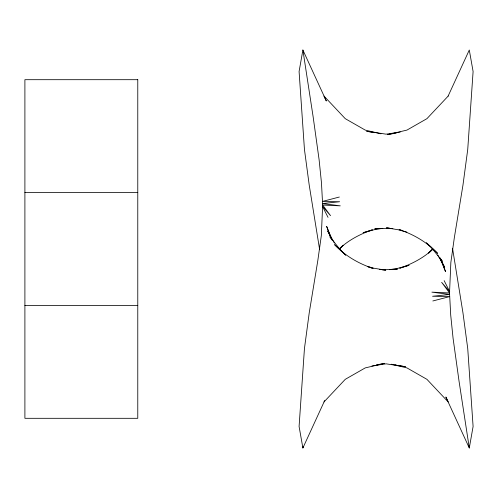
<?xml version="1.0" encoding="UTF-8"?>
<svg xmlns="http://www.w3.org/2000/svg" width="498" height="498" viewBox="0 0 498 498"><rect width="100%" height="100%" fill="white"/><g stroke="black" fill="none" stroke-linecap="round" stroke-linejoin="round"><path stroke-width="0.75" d="M319.648 249.747L309.227 185.163L304.446 149.462L299.086 71.519L302.89 50.012L313.149 116.887L319.106 159.715L321.471 182.847L322.66 205.033L321.335 235.529L317.824 260.51L309.227 312.837L304.446 348.538L299.086 426.481L302.89 447.988L303.133 446.463M391.223 364.206L406.947 367.904L426.923 379.333L448.237 401.979L445.866 397.006L469.29 447.988L473.1 426.481L467.734 348.538L462.959 312.837L452.533 248.253M448.113 96.108L469.29 50.012L473.1 71.519L467.734 149.462L462.959 185.163L454.363 237.49L450.852 262.471L449.526 292.967L450.715 315.153L453.074 338.285L459.032 381.113L469.29 447.988M302.89 447.988L324.715 400.498M339.406 249.305L342.991 245.377M432.774 248.695L428.629 253.14L432.557 249.392M448.237 96.021L426.923 118.667L406.947 130.096L387.481 134.672L396.483 132.966M323.949 401.979L345.257 379.333L365.239 367.904L384.705 363.328L376.451 364.891M339.63 248.533C348.961 239.887 360.452 233.948 372.411 229.815L363.135 232.709L374.191 229.727L382.85 228.302M432.557 249.467C423.225 258.113 411.728 264.052 399.77 268.185L401.923 267.551M339.63 248.608L342.991 245.439M403.349 267.096L409.045 265.291L397.995 268.273L389.336 269.698M339.343 197.027L322.424 201.429L339.611 201.727L322.486 203.558L340.283 205.848L322.66 205.033L330.535 215.665L322.455 206.29L328.033 217.365M432.843 300.973L449.762 296.571L432.575 296.273L449.7 294.443L431.897 292.152L449.526 292.967L441.651 282.335L449.731 291.71L444.148 280.635M400.268 132.045L386.093 134.161L366.69 131.267L374.197 132.686M371.913 365.955L386.093 363.839L405.49 366.733L397.989 365.314M379.893 228.358L374.782 228.831L386.093 228.327L392.878 228.626M392.287 269.642L397.404 269.169L386.093 269.673L379.308 269.374M24.9 192.564L137.772 192.564M24.9 305.436L137.772 305.436M389.368 228.09L386.448 227.823L397.995 229.727L406.835 232.112M382.084 269.841L385.738 270.177L374.191 268.273L367.561 266.48M394.982 364.748L396.483 365.034M380.964 133.794L365.239 130.096L345.257 118.667L323.949 96.021L326.321 100.994L302.89 50.012M402.639 230.674L399.072 229.547C413.552 234.365 427.097 242.196 437.605 253.358L426.388 242.8L430.87 246.921L442.299 261.232L439.709 257.429M368.122 266.872L373.108 268.453C358.635 263.635 345.089 255.804 334.581 244.643L345.793 255.2L341.311 251.079L329.888 236.768L332.477 240.571M437.804 255.007L444.502 267.059L440.805 259.483M334.382 242.993L327.678 230.941L330.709 237.141M440.699 259.526L445.542 271.628L441.539 260.989M331.201 237.758L326.638 226.372L330.641 237.011M137.772 79.692L24.9 79.692L24.9 418.308L137.772 418.308L137.772 79.692"/></g></svg>
